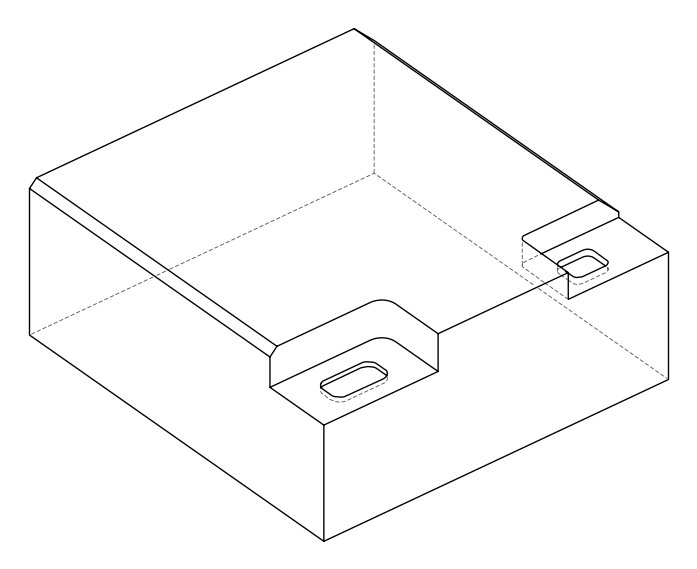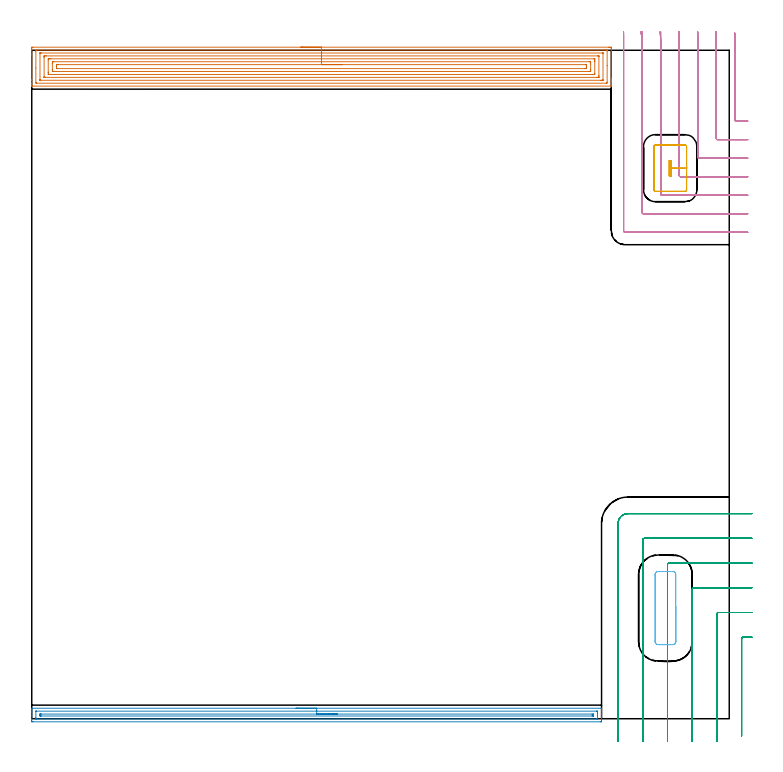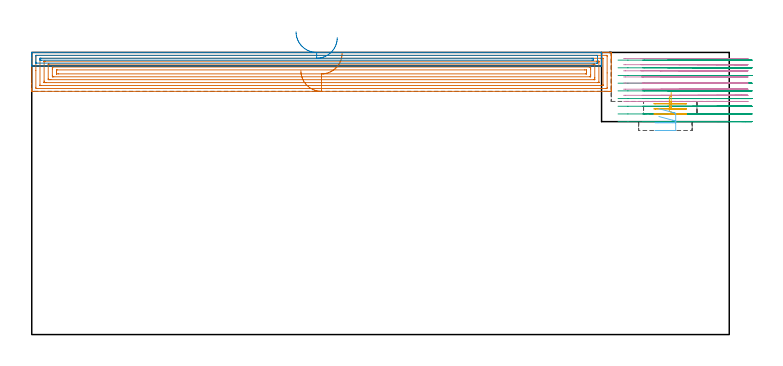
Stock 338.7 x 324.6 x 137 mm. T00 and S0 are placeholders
(PLAN: 6 operations, 4 tool changes, 51.1 min)
(1 AREA_MILL | FG_CHAMFER_SURFACE | UGT0205_001 | 16.08 min | 51641 mm3)
(2 AREA_MILL_1 | FG_CHAMFER_SURFACE_1 | UGT0205_001 | 6.81 min | 6132 mm3)
(3 MILL_CORNER_NOTCH_RECTANGULAR | CORNER_NOTCH_RECTANGULAR | NXT0201_012 | Follow Part, ap 4, ae 75% | 13.8 min | 222892 mm3)
(4 MILL_CORNER_NOTCH_RECTANGULAR_1 | CORNER_NOTCH_RECTANGULAR_1 | NXT0201_011 | Follow Part, ap 3, ae 75% | 12.93 min | 127126 mm3)
(5 MILL_RECTANGULAR_POCKET | POCKET_RECTANGULAR_STRAIGHT | NXT0201_013 | Follow Part, ap 2.5, ae 75% | 0.87 min | 4961 mm3)
(6 MILL_RECTANGULAR_POCKET_1 | POCKET_RECTANGULAR_STRAIGHT_1 | NXT0201_012 | Follow Part, ap 4, ae 75% | 0.58 min | 5446 mm3)
(TOOL UGT0205_001 | Chamfer Mill 20 x 3 x 45 deg. | D20 FL50 Z2)
(TOOL NXT0201_012 | ENDMILL 16mm [2P460-1600-NA 1630] | D16 FL38 Z6)
(TOOL NXT0201_011 | ENDMILL 12mm [2P460-1200-NA 1630] | D12 FL38 Z6)
(TOOL NXT0201_013 | ENDMILL 10mm | D10 FL30 Z4)
(OP 1 AREA_MILL)
G17 G21 G94 G90
T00 M6
G54
G17 G0 G90 X130.7 Y326.1 S1061 M3
G43 Z147. H0
Z128.1
G94 G1 X130.738 Z127.229 F250.
X130.852 Z126.364
X131.041 Z125.512
X131.303 Z124.68
X131.637 Z123.874
X132.04 Z123.1
X132.508 Z122.364
X133.04 Z121.672
X133.629 Z121.029
X134.272 Z120.44
X134.964 Z119.909
X135.7 Z119.44
X136.474 Z119.037
X137.28 Z118.703
X138.112 Z118.441
X138.963 Z118.252
X139.828 Z118.138
X140.7 Z118.1
X280.236
X280.796 Y326.099 Z118.101
X281.351 Y326.094 Z118.104
X281.392 Y326.091 Z118.106
X281.396 Y325.541 Z118.656
X281.4 Y324.94 Z119.258
Y311.028 Z133.167
Y310.426 Z133.768
Y309.851 Z134.346
Y309.537 Z134.659
Y308.962 Z135.234
Y308.648 Z135.547
Y308.02 Z136.18
Y307.595 Z136.605
Y307.24 Z136.951
X281.391 Y307.202 Z136.988
X281.242 Y307.2 Z137.
X0.158
X0.01 Y307.203 Z136.988
X0.007 Y307.238 Z136.953
X0. Y307.595 Z136.604
Y308.02 Z136.18
Y308.648 Z135.547
Y309.851 Z134.346
Y310.426 Z133.768
Y322.429 Z121.768
Y324.652 Z119.545
Y324.94 Z119.257
X0.003 Y325.541 Z118.656
X0.008 Y326.092 Z118.106
X0.049 Y326.094 Z118.104
X0.604 Y326.1 Z118.1
X140.7
Y324.686 Z119.514
X278.978 Y324.685 Z119.515
X279.011 Y324.683 Z119.517
X279.39 Y324.652 Z119.548
X279.399 Y324.266 Z119.934
X279.4 Y317.152 Z127.048
X279.399 Y309.151 Z135.049
X279.39 Y308.648 Z135.552
X279.043 Y308.616 Z135.584
X279.011 Y308.615 Z135.585
X2.422
X2.388 Y308.616 Z135.584
X2.01 Y308.648 Z135.552
X2.001 Y309.034 Z135.166
X2. Y315.954 Z128.246
X2.001 Y324.149 Z120.051
X2.01 Y324.652 Z119.548
X2.356 Y324.684 Z119.516
X2.388 Y324.685 Z119.515
X140.7 Y324.686 Z119.514
Y323.271 Z120.929
X277.227
X277.36 Y323.27 Z120.93
X277.381 Y323.268 Z120.932
X277.387 Y323.266 Z120.934
X277.39 Y323.252 Z120.948
X277.396 Y323.161 Z121.039
X277.399 Y323.046 Z121.154
X277.4 Y322.874 Z121.326
X277.399 Y310.255 Z133.945
X277.393 Y310.082 Z134.118
X277.39 Y310.037 Z134.163
X277.374 Y310.035 Z134.165
X277.326 Y310.032 Z134.168
X277.227 Y310.03 Z134.17
X276.734 Y310.029 Z134.171
X276.334 Y310.028 Z134.172
X4.173 Y310.029 Z134.171
X4.04 Y310.03 Z134.17
X4.019 Y310.032 Z134.168
X4.013 Y310.034 Z134.166
X4.01 Y310.048 Z134.152
X4.004 Y310.139 Z134.061
X4.001 Y310.254 Z133.946
X4. Y310.426 Z133.774
X4.001 Y323.046 Z121.154
X4.004 Y323.161 Z121.039
X4.01 Y323.252 Z120.948
X4.013 Y323.266 Z120.934
X4.019 Y323.268 Z120.932
X4.04 Y323.27 Z120.93
X4.173 Y323.271 Z120.929
X4.666 Y323.272 Z120.928
X140.7 Y323.271 Z120.929
Y321.857 Z122.343
X274.678
X275.337 Y321.855 Z122.345
X275.374 Y321.853 Z122.347
X275.389 Y321.851 Z122.349
X275.391 Y321.833 Z122.367
X275.396 Y321.735 Z122.465
X275.399 Y321.536 Z122.664
X275.4 Y312.204 Z131.996
X275.398 Y311.781 Z132.419
X275.394 Y311.569 Z132.631
X275.39 Y311.464 Z132.736
X275.385 Y311.449 Z132.751
X275.364 Y311.447 Z132.753
X275.312 Y311.445 Z132.755
X274.55 Y311.443 Z132.757
X274.422
X6.722
X6.063 Y311.445 Z132.755
X6.026 Y311.447 Z132.753
X6.011 Y311.449 Z132.751
X6.009 Y311.467 Z132.733
X6.004 Y311.565 Z132.635
X6.001 Y311.764 Z132.436
X6. Y321.096 Z123.104
X6.002 Y321.519 Z122.681
X6.006 Y321.731 Z122.469
X6.01 Y321.836 Z122.364
X6.015 Y321.851 Z122.349
X6.036 Y321.853 Z122.347
X6.088 Y321.855 Z122.345
X6.85 Y321.857 Z122.343
X6.978
X140.7
Y320.443 Z123.757
X273.003
X273.161 Y320.442 Z123.758
X273.287 Y320.439 Z123.761
X273.37 Y320.436 Z123.764
X273.391 Y320.43 Z123.77
X273.392 Y320.417 Z123.783
X273.396 Y320.206 Z123.994
X273.4 Y319.574 Z124.626
Y319.317 Z124.883
X273.399 Y313.351 Z130.849
X273.397 Y313.094 Z131.106
X273.392 Y312.936 Z131.264
X273.389 Y312.864 Z131.336
X273.24 Y312.861 Z131.339
X273.001 Y312.858 Z131.342
X272.765 Y312.857 Z131.343
X272.11
X8.397
X8.239 Y312.858 Z131.342
X8.112 Y312.861 Z131.339
X8.03 Y312.864 Z131.336
X8.009 Y312.87 Z131.33
X8.008 Y312.883 Z131.317
X8.004 Y313.094 Z131.106
X8. Y313.726 Z130.474
Y313.983 Z130.217
Y319.949 Z124.251
X8.003 Y320.206 Z123.994
X8.008 Y320.364 Z123.836
X8.011 Y320.436 Z123.764
X8.16 Y320.439 Z123.761
X8.398 Y320.442 Z123.758
X8.635 Y320.443 Z123.757
X9.29
X140.7
Y319.029 Z125.171
X270.98 Y319.028 Z125.172
X271.272 Y319.027 Z125.173
X271.351 Y319.024 Z125.176
X271.385 Y319.022 Z125.178
X271.39 Y319.006 Z125.194
X271.397 Y318.903 Z125.297
X271.399 Y318.428 Z125.772
X271.4 Y318.01 Z126.19
Y315.343 Z128.857
X271.399 Y314.872 Z129.328
X271.397 Y314.457 Z129.743
X271.39 Y314.315 Z129.885
X271.386 Y314.277 Z129.923
X271.356 Y314.276 Z129.924
X271.282 Y314.274 Z129.926
X270.98 Y314.272 Z129.928
X270.691 Y314.271 Z129.929
X10.419 Y314.272 Z129.928
X10.128 Y314.273 Z129.927
X10.049 Y314.276 Z129.924
X10.015 Y314.278 Z129.922
X10.01 Y314.294 Z129.906
X10.003 Y314.397 Z129.803
X10.001 Y314.872 Z129.328
X10. Y315.29 Z128.91
X10.001 Y318.428 Z125.772
X10.003 Y318.843 Z125.357
X10.01 Y318.985 Z125.215
X10.014 Y319.022 Z125.178
X10.043 Y319.024 Z125.176
X10.118 Y319.026 Z125.174
X10.419 Y319.028 Z125.172
X10.709 Y319.029 Z125.171
X140.7
Y317.615 Z126.585
X269.121 Y317.614 Z126.586
X269.196 Y317.612 Z126.588
X269.271 Y317.609 Z126.591
X269.39 Y317.6 Z126.6
X269.393 Y317.539 Z126.661
X269.398 Y317.338 Z126.862
X269.4 Y316.65 Z127.55
Y316.447 Z127.753
X269.395 Y315.761 Z128.439
X269.392 Y315.711 Z128.489
X269.389 Y315.692 Z128.508
X269.347 Y315.69 Z128.51
X269.27 Y315.686 Z128.514
X269.196
X268.379 Y315.685 Z128.515
X12.279 Y315.686 Z128.514
X12.204 Y315.687 Z128.513
X12.129 Y315.691 Z128.509
X12.01 Y315.7 Z128.5
X12.007 Y315.761 Z128.439
X12.002 Y315.962 Z128.238
X12. Y316.65 Z127.55
Y316.853 Z127.347
X12.005 Y317.539 Z126.661
X12.008 Y317.589 Z126.611
X12.011 Y317.608 Z126.592
X12.053 Y317.61 Z126.59
X12.129 Y317.614 Z126.586
X12.204
X13.021 Y317.615 Z126.585
X140.7
X141.572 Z126.623
X142.436 Z126.737
X143.288 Z126.926
X144.12 Z127.188
X144.926 Z127.522
X145.7 Z127.925
X146.436 Z128.394
X147.128 Z128.925
X147.771 Z129.514
X148.36 Z130.157
X148.891 Z130.85
X149.36 Z131.585
X149.763 Z132.359
X150.097 Z133.165
X150.359 Z133.997
X150.548 Z134.849
X150.662 Z135.714
X150.7 Z136.585
G0 Z147.
M5
M2
(OP 2 AREA_MILL_1)
G17 G21 G94 G90
T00 M6
G54
G17 G0 G90 X128.35 Y5.1 S1061 M3
G43 Z147. H0
G94 G1 X128.388 Z146.128 F250.
X128.502 Z145.263
X128.691 Z144.412
X128.953 Z143.58
X129.287 Z142.774
X129.69 Z142.
X130.158 Z141.264
X130.69 Z140.572
X131.279 Z139.929
X131.922 Z139.339
X132.614 Z138.808
X133.35 Z138.34
X134.124 Z137.937
X134.93 Z137.603
X135.762 Z137.341
X136.613 Z137.152
X137.478 Z137.038
X138.35 Z137.
X276.516
X276.69 Y5.097 Z136.988
X276.693 Y5.031 Z136.923
X276.7 Y4.59 Z136.49
Y4.322 Z136.221
Y3.587 Z135.482
Y2.326 Z134.223
Y0.907 Z132.802
Y0.276 Z132.172
Y-0.617 Z131.279
X276.698 Y-0.88 Z131.016
X276.693 Y-1.491 Z130.406
X276.683 Y-1.494 Z130.404
X276.069 Y-1.5 Z130.4
X0.631
X0.017 Y-1.493 Z130.404
X0.007 Y-1.491 Z130.406
X0. Y-0.88 Z131.016
Y1.8 Z133.695
Y3.22 Z135.116
Y3.587 Z135.482
Y4.322 Z136.222
Y4.59 Z136.49
X0.007 Y5.031 Z136.923
X0.01 Y5.097 Z136.988
X0.184 Y5.1 Z137.
X138.35
Y3.686 Z135.586
X274.28 Y3.685 Z135.585
X274.379
X274.577 Y3.681 Z135.581
X274.691 Y3.677 Z135.577
X274.694 Y3.646 Z135.546
X274.697 Y3.587 Z135.487
X274.7 Y3.168 Z135.068
Y0.013 Z131.913
X274.698 Y-0.039 Z131.861
X274.695 Y-0.065 Z131.835
X274.691 Y-0.073 Z131.827
X274.674 Y-0.079 Z131.821
X274.478 Y-0.084 Z131.816
X274.379 Y-0.085 Z131.815
X2.42 Y-0.086 Z131.814
X2.321 Y-0.085 Z131.815
X2.123 Y-0.081 Z131.819
X2.009 Y-0.077 Z131.823
X2.006 Y-0.046 Z131.854
X2.003 Y0.013 Z131.913
X2. Y0.432 Z132.332
Y3.587 Z135.487
X2.002 Y3.639 Z135.539
X2.005 Y3.665 Z135.565
X2.009 Y3.673 Z135.573
X2.026 Y3.679 Z135.579
X2.222 Y3.684 Z135.584
X2.321 Y3.685 Z135.585
X138.35 Y3.686 Z135.586
Y2.271 Z134.171
X272.02
X272.492 Y2.268 Z134.168
X272.647 Y2.264 Z134.164
X272.69 Y2.253 Z134.153
X272.695 Y2.146 Z134.046
X272.699 Y2.008 Z133.908
X272.7 Y1.8 Z133.7
X272.699 Y1.593 Z133.493
X272.693 Y1.384 Z133.284
X272.688 Y1.335 Z133.235
X272.668 Y1.332 Z133.232
X272.61 Y1.33 Z133.23
X272.492 Y1.329 Z133.229
X272.069 Y1.328 Z133.228
X4.68 Y1.329 Z133.229
X4.208 Y1.332 Z133.232
X4.053 Y1.335 Z133.235
X4.01 Y1.347 Z133.247
X4.004 Y1.454 Z133.354
X4.001 Y1.592 Z133.492
X4. Y1.8 Z133.7
X4.001 Y2.007 Z133.907
X4.007 Y2.216 Z134.116
X4.011 Y2.265 Z134.165
X4.032 Y2.268 Z134.168
X4.09 Y2.27 Z134.17
X4.208 Y2.271 Z134.171
X4.63
X138.35
X139.222 Z134.21
X140.086 Z134.323
X140.938 Z134.512
X141.77 Z134.775
X142.576 Z135.108
X143.35 Z135.511
X144.086 Z135.98
X144.778 Z136.511
X145.421 Z137.1
X146.01 Z137.744
X146.541 Z138.436
X147.01 Z139.171
X147.413 Z139.945
X147.747 Z140.751
X148.009 Z141.583
X148.198 Z142.435
X148.312 Z143.3
X148.35 Z144.171
G0 Z147.
M5
M2
(OP 3 MILL_CORNER_NOTCH_RECTANGULAR)
G17 G21 G94 G90
T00 M6
G54
G17 G0 G90 X349.7 Y39.6 S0 M3
G43 Z147. H1
Z133.267
G94 G1 X346.7 F250.
X345.495 F500.
G3 X344.7 Y38.805 R0.8
G1 Y-5.291
Y-8.291 F250.
G0 Z147.
X349.7 Y51.6
Z133.267
G1 X346.7
X333.495 F500.
G3 X332.7 Y50.805 R0.8
G1 Y-8.
Y-11. F250.
G0 Z147.
X349.7 Y63.6
Z133.267
G1 X346.7
X321.495 F500.
G3 X320.7 Y62.805 R0.8
G1 Y-8.
Y-11. F250.
G0 Z147.
X349.7 Y75.6
Z133.267
G1 X346.7
X309.496 F500.
G3 X308.7 Y74.804 R0.8
G1 Y-8.
Y-11. F250.
G0 Z147.
X349.7 Y87.6
Z133.267
G1 X346.7
X297.496 F500.
G3 X296.7 Y86.804 R0.8
G1 Y-8.
Y-11. F250.
G0 Z147.
X349.7 Y99.6
Z133.267
G1 X346.7
X289.5 F500.
G3 X284.7 Y94.8 R4.8
G1 Y-8.
Y-11. F250.
G0 Z147.
X349.7 Y39.6
Z129.533
G1 X346.7
X345.495 F500.
G3 X344.7 Y38.805 R0.8
G1 Y-5.291
Y-8.291 F250.
G0 Z147.
X349.7 Y51.6
Z129.533
G1 X346.7
X333.495 F500.
G3 X332.7 Y50.805 R0.8
G1 Y-8.
Y-11. F250.
G0 Z147.
X349.7 Y63.6
Z129.533
G1 X346.7
X321.495 F500.
G3 X320.7 Y62.805 R0.8
G1 Y-8.
Y-11. F250.
G0 Z147.
X349.7 Y75.6
Z129.533
G1 X346.7
X309.496 F500.
G3 X308.7 Y74.804 R0.8
G1 Y-8.
Y-11. F250.
G0 Z147.
X349.7 Y87.6
Z129.533
G1 X346.7
X297.496 F500.
G3 X296.7 Y86.804 R0.8
G1 Y-8.
Y-11. F250.
G0 Z147.
X349.7 Y99.6
Z129.533
G1 X346.7
X289.5 F500.
G3 X284.7 Y94.8 R4.8
G1 Y-8.
Y-11. F250.
G0 Z147.
X349.7 Y39.6
Z125.8
G1 X346.7
X345.495 F500.
G3 X344.7 Y38.805 R0.8
G1 Y-5.291
Y-8.291 F250.
G0 Z147.
X349.7 Y51.6
Z125.8
G1 X346.7
X333.495 F500.
G3 X332.7 Y50.805 R0.8
G1 Y-8.
Y-11. F250.
G0 Z147.
X349.7 Y63.6
Z125.8
G1 X346.7
X321.495 F500.
G3 X320.7 Y62.805 R0.8
G1 Y-8.
Y-11. F250.
G0 Z147.
X349.7 Y75.6
Z125.8
G1 X346.7
X309.496 F500.
G3 X308.7 Y74.804 R0.8
G1 Y-8.
Y-11. F250.
G0 Z147.
X349.7 Y87.6
Z125.8
G1 X346.7
X297.496 F500.
G3 X296.7 Y86.804 R0.8
G1 Y-8.
Y-11. F250.
G0 Z147.
X349.7 Y99.6
Z125.8
G1 X346.7
X289.5 F500.
G3 X284.7 Y94.8 R4.8
G1 Y-8.
Y-11. F250.
G0 Z147.
X349.7 Y39.6
Z122.067
G1 X346.7
X345.495 F500.
G3 X344.7 Y38.805 R0.8
G1 Y-5.291
Y-8.291 F250.
G0 Z147.
X349.7 Y51.6
Z122.067
G1 X346.7
X333.495 F500.
G3 X332.7 Y50.805 R0.8
G1 Y-8.
Y-11. F250.
G0 Z147.
X349.7 Y63.6
Z122.067
G1 X346.7
X321.495 F500.
G3 X320.7 Y62.805 R0.8
G1 Y-8.
Y-11. F250.
G0 Z147.
X349.7 Y75.6
Z122.067
G1 X346.7
X309.496 F500.
G3 X308.7 Y74.804 R0.8
G1 Y-8.
Y-11. F250.
G0 Z147.
X349.7 Y87.6
Z122.067
G1 X346.7
X297.496 F500.
G3 X296.7 Y86.804 R0.8
G1 Y-8.
Y-11. F250.
G0 Z147.
X349.7 Y99.6
Z122.067
G1 X346.7
X289.5 F500.
G3 X284.7 Y94.8 R4.8
G1 Y-8.
Y-11. F250.
G0 Z147.
X349.7 Y39.6
Z118.333
G1 X346.7
X345.495 F500.
G3 X344.7 Y38.805 R0.8
G1 Y-5.291
Y-8.291 F250.
G0 Z147.
X349.7 Y51.6
Z118.333
G1 X346.7
X333.495 F500.
G3 X332.7 Y50.805 R0.8
G1 Y-8.
Y-11. F250.
G0 Z147.
X349.7 Y63.6
Z118.333
G1 X346.7
X321.495 F500.
G3 X320.7 Y62.805 R0.8
G1 Y-8.
Y-11. F250.
G0 Z147.
X349.7 Y75.6
Z118.333
G1 X346.7
X309.496 F500.
G3 X308.7 Y74.804 R0.8
G1 Y-8.
Y-11. F250.
G0 Z147.
X349.7 Y87.6
Z118.333
G1 X346.7
X297.496 F500.
G3 X296.7 Y86.804 R0.8
G1 Y-8.
Y-11. F250.
G0 Z147.
X349.7 Y99.6
Z118.333
G1 X346.7
X289.5 F500.
G3 X284.7 Y94.8 R4.8
G1 Y-8.
Y-11. F250.
G0 Z147.
X349.7 Y39.6
Z114.6
G1 X346.7
X345.495 F500.
G3 X344.7 Y38.805 R0.8
G1 Y-5.291
Y-8.291 F250.
G0 Z147.
X349.7 Y51.6
Z114.6
G1 X346.7
X333.495 F500.
G3 X332.7 Y50.805 R0.8
G1 Y-8.
Y-11. F250.
G0 Z147.
X349.7 Y63.6
Z114.6
G1 X346.7
X321.496 F500.
G3 X320.7 Y62.805 R0.8
G1 Y-8.
Y-11. F250.
G0 Z147.
X349.7 Y75.6
Z114.6
G1 X346.7
X309.496 F500.
G3 X308.7 Y74.804 R0.8
G1 Y-8.
Y-11. F250.
G0 Z147.
X349.7 Y87.6
Z114.6
G1 X346.7
X297.496 F500.
G3 X296.7 Y86.804 R0.8
G1 Y-8.
Y-11. F250.
G0 Z147.
X349.7 Y99.6
Z114.6
G1 X346.7
X289.5 F500.
G3 X284.7 Y94.8 R4.8
G1 Y-8.
Y-11. F250.
G0 Z147.
X349.7 Y39.6
Z110.867
G1 X346.7
X345.495 F500.
G3 X344.7 Y38.805 R0.8
G1 Y-5.291
Y-8.291 F250.
G0 Z147.
X349.7 Y51.6
Z110.867
G1 X346.7
X333.495 F500.
G3 X332.7 Y50.805 R0.8
G1 Y-8.
Y-11. F250.
G0 Z147.
X349.7 Y63.6
Z110.867
G1 X346.7
X321.496 F500.
G3 X320.7 Y62.805 R0.8
G1 Y-8.
Y-11. F250.
G0 Z147.
X349.7 Y75.6
Z110.867
G1 X346.7
X309.496 F500.
G3 X308.7 Y74.804 R0.8
G1 Y-8.
Y-11. F250.
G0 Z147.
X349.7 Y87.6
Z110.867
G1 X346.7
X297.496 F500.
G3 X296.7 Y86.804 R0.8
G1 Y-8.
Y-11. F250.
G0 Z147.
X349.7 Y99.6
Z110.867
G1 X346.7
X289.5 F500.
G3 X284.7 Y94.8 R4.8
G1 Y-8.
Y-11. F250.
G0 Z147.
X349.7 Y39.6
Z107.133
G1 X346.7
X345.495 F500.
G3 X344.7 Y38.805 R0.8
G1 Y-5.291
Y-8.291 F250.
G0 Z147.
X349.7 Y51.6
Z107.133
G1 X346.7
X333.495 F500.
G3 X332.7 Y50.805 R0.8
G1 Y-8.
Y-11. F250.
G0 Z147.
X349.7 Y63.6
Z107.133
G1 X346.7
X321.496 F500.
G3 X320.7 Y62.805 R0.8
G1 Y-8.
Y-11. F250.
G0 Z147.
X349.7 Y75.6
Z107.133
G1 X346.7
X309.496 F500.
G3 X308.7 Y74.804 R0.8
G1 Y-8.
Y-11. F250.
G0 Z147.
X349.7 Y87.6
Z107.133
G1 X346.7
X297.496 F500.
G3 X296.7 Y86.804 R0.8
G1 Y-8.
Y-11. F250.
G0 Z147.
X349.7 Y99.6
Z107.133
G1 X346.7
X289.5 F500.
G3 X284.7 Y94.8 R4.8
G1 Y-8.
Y-11. F250.
G0 Z147.
X349.7 Y39.6
Z103.4
G1 X346.7
X345.495 F500.
G3 X344.7 Y38.805 R0.8
G1 Y-5.291
Y-8.291 F250.
G0 Z147.
X349.7 Y51.6
Z103.4
G1 X346.7
X333.495 F500.
G3 X332.7 Y50.805 R0.8
G1 Y-8.
Y-11. F250.
G0 Z147.
X349.7 Y63.6
Z103.4
G1 X346.7
X321.496 F500.
G3 X320.7 Y62.805 R0.8
G1 Y-8.
Y-11. F250.
G0 Z147.
X349.7 Y75.6
Z103.4
G1 X346.7
X309.496 F500.
G3 X308.7 Y74.804 R0.8
G1 Y-8.
Y-11. F250.
G0 Z147.
X349.7 Y87.6
Z103.4
G1 X346.7
X297.496 F500.
G3 X296.7 Y86.804 R0.8
G1 Y-8.
Y-11. F250.
G0 Z147.
X349.7 Y99.6
Z103.4
G1 X346.7
X289.5 F500.
G3 X284.7 Y94.8 R4.8
G1 Y-8.
Y-11. F250.
G0 Z147.
M5
M2
(OP 4 MILL_CORNER_NOTCH_RECTANGULAR_1)
G17 G21 G94 G90
T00 M6
G54
G17 G0 G90 X341.343 Y332.961 S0 M3
G43 Z147. H1
Z134.025
G94 G1 X341.393 Y329.962 F250.
G2 X341.4 Y329.072 R54. F500.
G1 Y290.795
G3 X341.995 Y290.2 R0.6
G1 X344.7
X347.7 F250.
G0 Z147.
X332.272 Y333.598
Z134.025
G1 X332.374 Y330.6
G2 X332.4 Y329.072 R45. F500.
G1 Y281.796
G3 X332.996 Y281.2 R0.6
G1 X344.7
X347.7 F250.
G0 Z147.
X323.24 Y333.597
Z134.025
G1 X323.368 Y330.6
G2 X323.4 Y329.072 R36. F500.
G1 Y272.796
G3 X323.996 Y272.2 R0.6
G1 X344.7
X347.7 F250.
G0 Z147.
X314.187 Y333.595
Z134.025
G1 X314.357 Y330.6
G2 X314.4 Y329.072 R27. F500.
G1 Y263.796
G3 X314.996 Y263.2 R0.6
G1 X344.7
X347.7 F250.
G0 Z147.
X305.08 Y333.589
Z134.025
G1 X305.335 Y330.6
G2 X305.4 Y329.072 R18. F500.
G1 Y254.796
G3 X305.996 Y254.2 R0.6
G1 X344.7
X347.7 F250.
G0 Z147.
X295.76 Y333.556
Z134.025
G1 X296.269 Y330.6
G2 X296.4 Y329.072 R9. F500.
G1 Y245.797
G3 X296.997 Y245.2 R0.6
G1 X344.7
X347.7 F250.
G0 Z147.
X287.4 Y332.072
Z134.025
G1 Y329.072
Y237. F500.
G3 X288.2 Y236.2 R0.8
G1 X344.7
X347.7 F250.
G0 Z147.
X341.343 Y332.961
Z131.05
G1 X341.393 Y329.962
G2 X341.4 Y329.072 R54. F500.
G1 Y290.795
G3 X341.995 Y290.2 R0.6
G1 X344.7
X347.7 F250.
G0 Z147.
X332.272 Y333.598
Z131.05
G1 X332.374 Y330.6
G2 X332.4 Y329.072 R45. F500.
G1 Y281.796
G3 X332.996 Y281.2 R0.6
G1 X344.7
X347.7 F250.
G0 Z147.
X323.24 Y333.597
Z131.05
G1 X323.368 Y330.6
G2 X323.4 Y329.072 R36. F500.
G1 Y272.796
G3 X323.996 Y272.2 R0.6
G1 X344.7
X347.7 F250.
G0 Z147.
X314.187 Y333.595
Z131.05
G1 X314.357 Y330.6
G2 X314.4 Y329.072 R27. F500.
G1 Y263.796
G3 X314.996 Y263.2 R0.6
G1 X344.7
X347.7 F250.
G0 Z147.
X305.08 Y333.589
Z131.05
G1 X305.335 Y330.6
G2 X305.4 Y329.072 R18. F500.
G1 Y254.796
G3 X305.996 Y254.2 R0.6
G1 X344.7
X347.7 F250.
G0 Z147.
X295.76 Y333.556
Z131.05
G1 X296.269 Y330.6
G2 X296.4 Y329.072 R9. F500.
G1 Y245.797
G3 X296.997 Y245.2 R0.6
G1 X344.7
X347.7 F250.
G0 Z147.
X287.4 Y332.072
Z131.05
G1 Y329.072
Y237. F500.
G3 X288.2 Y236.2 R0.8
G1 X344.7
X347.7 F250.
G0 Z147.
X341.343 Y332.961
Z128.075
G1 X341.393 Y329.962
G2 X341.4 Y329.072 R54. F500.
G1 Y290.795
G3 X341.995 Y290.2 R0.6
G1 X344.7
X347.7 F250.
G0 Z147.
X332.272 Y333.598
Z128.075
G1 X332.374 Y330.6
G2 X332.4 Y329.072 R45. F500.
G1 Y281.796
G3 X332.996 Y281.2 R0.6
G1 X344.7
X347.7 F250.
G0 Z147.
X323.24 Y333.597
Z128.075
G1 X323.368 Y330.6
G2 X323.4 Y329.072 R36. F500.
G1 Y272.796
G3 X323.996 Y272.2 R0.6
G1 X344.7
X347.7 F250.
G0 Z147.
X314.187 Y333.595
Z128.075
G1 X314.357 Y330.6
G2 X314.4 Y329.072 R27. F500.
G1 Y263.796
G3 X314.996 Y263.2 R0.6
G1 X344.7
X347.7 F250.
G0 Z147.
X305.08 Y333.589
Z128.075
G1 X305.335 Y330.6
G2 X305.4 Y329.072 R18. F500.
G1 Y254.796
G3 X305.996 Y254.2 R0.6
G1 X344.7
X347.7 F250.
G0 Z147.
X295.76 Y333.556
Z128.075
G1 X296.269 Y330.6
G2 X296.4 Y329.072 R9. F500.
G1 Y245.797
G3 X296.997 Y245.2 R0.6
G1 X344.7
X347.7 F250.
G0 Z147.
X287.4 Y332.072
Z128.075
G1 Y329.072
Y237. F500.
G3 X288.2 Y236.2 R0.8
G1 X344.7
X347.7 F250.
G0 Z147.
X341.4 Y332.958
Z125.1
G1 Y329.958
Y290.795 F500.
G3 X341.995 Y290.2 R0.6
G1 X344.7
X347.7 F250.
G0 Z147.
X332.365 Y333.6
Z125.1
G1 X332.397 Y330.6
G2 X332.4 Y330.11 R45. F500.
G1 Y281.796
G3 X332.996 Y281.2 R0.6
G1 X344.7
X347.7 F250.
G0 Z147.
X323.356 Y333.6
Z125.1
G1 X323.397 Y330.6
G2 X323.4 Y330.11 R36. F500.
G1 Y272.796
G3 X323.996 Y272.2 R0.6
G1 X344.7
X347.7 F250.
G0 Z147.
X314.341 Y333.6
Z125.1
G1 X314.396 Y330.6
G2 X314.4 Y330.11 R27. F500.
G1 Y263.796
G3 X314.996 Y263.2 R0.6
G1 X344.7
X347.7 F250.
G0 Z147.
X305.312 Y333.599
Z125.1
G1 X305.393 Y330.6
G2 X305.4 Y330.11 R18. F500.
G1 Y254.796
G3 X305.996 Y254.2 R0.6
G1 X344.7
X347.7 F250.
G0 Z147.
X296.223 Y333.596
Z125.1
G1 X296.387 Y330.6
G2 X296.4 Y330.11 R9. F500.
G1 Y245.797
G3 X296.997 Y245.2 R0.6
G1 X344.7
X347.7 F250.
G0 Z147.
X287.4 Y333.11
Z125.1
G1 Y330.11
Y237. F500.
G3 X288.2 Y236.2 R0.8
G1 X344.7
X347.7 F250.
G0 Z147.
X341.4 Y332.958
Z122.125
G1 Y329.958
Y290.795 F500.
G3 X341.995 Y290.2 R0.6
G1 X344.7
X347.7 F250.
G0 Z147.
X332.4 Y333.6
Z122.125
G1 Y330.6
Y281.796 F500.
G3 X332.996 Y281.2 R0.6
G1 X344.7
X347.7 F250.
G0 Z147.
X323.4 Y333.6
Z122.125
G1 Y330.6
Y272.796 F500.
G3 X323.996 Y272.2 R0.6
G1 X344.7
X347.7 F250.
G0 Z147.
X314.4 Y333.6
Z122.125
G1 Y330.6
Y263.796 F500.
G3 X314.996 Y263.2 R0.6
G1 X344.7
X347.7 F250.
G0 Z147.
X305.4 Y333.6
Z122.125
G1 Y330.6
Y254.796 F500.
G3 X305.996 Y254.2 R0.6
G1 X344.7
X347.7 F250.
G0 Z147.
X296.4 Y333.6
Z122.125
G1 Y330.6
Y245.797 F500.
G3 X296.997 Y245.2 R0.6
G1 X344.7
X347.7 F250.
G0 Z147.
X287.4 Y333.6
Z122.125
G1 Y330.6
Y237. F500.
G3 X288.2 Y236.2 R0.8
G1 X344.7
X347.7 F250.
G0 Z147.
X341.4 Y332.958
Z119.15
G1 Y329.958
Y290.795 F500.
G3 X341.995 Y290.2 R0.6
G1 X344.7
X347.7 F250.
G0 Z147.
X332.4 Y333.6
Z119.15
G1 Y330.6
Y281.796 F500.
G3 X332.996 Y281.2 R0.6
G1 X344.7
X347.7 F250.
G0 Z147.
X323.4 Y333.6
Z119.15
G1 Y330.6
Y272.796 F500.
G3 X323.996 Y272.2 R0.6
G1 X344.7
X347.7 F250.
G0 Z147.
X314.4 Y333.6
Z119.15
G1 Y330.6
Y263.796 F500.
G3 X314.996 Y263.2 R0.6
G1 X344.7
X347.7 F250.
G0 Z147.
X305.4 Y333.6
Z119.15
G1 Y330.6
Y254.796 F500.
G3 X305.996 Y254.2 R0.6
G1 X344.7
X347.7 F250.
G0 Z147.
X296.4 Y333.6
Z119.15
G1 Y330.6
Y245.797 F500.
G3 X296.997 Y245.2 R0.6
G1 X344.7
X347.7 F250.
G0 Z147.
X287.4 Y333.6
Z119.15
G1 Y330.6
Y237. F500.
G3 X288.2 Y236.2 R0.8
G1 X344.7
X347.7 F250.
G0 Z147.
X341.4 Y332.958
Z116.175
G1 Y329.958
Y290.795 F500.
G3 X341.995 Y290.2 R0.6
G1 X344.7
X347.7 F250.
G0 Z147.
X332.4 Y333.6
Z116.175
G1 Y330.6
Y281.796 F500.
G3 X332.996 Y281.2 R0.6
G1 X344.7
X347.7 F250.
G0 Z147.
X323.4 Y333.6
Z116.175
G1 Y330.6
Y272.796 F500.
G3 X323.996 Y272.2 R0.6
G1 X344.7
X347.7 F250.
G0 Z147.
X314.4 Y333.6
Z116.175
G1 Y330.6
Y263.796 F500.
G3 X314.996 Y263.2 R0.6
G1 X344.7
X347.7 F250.
G0 Z147.
X305.4 Y333.6
Z116.175
G1 Y330.6
Y254.796 F500.
G3 X305.996 Y254.2 R0.6
G1 X344.7
X347.7 F250.
G0 Z147.
X296.4 Y333.6
Z116.175
G1 Y330.6
Y245.797 F500.
G3 X296.997 Y245.2 R0.6
G1 X344.7
X347.7 F250.
G0 Z147.
X287.4 Y333.6
Z116.175
G1 Y330.6
Y237. F500.
G3 X288.2 Y236.2 R0.8
G1 X344.7
X347.7 F250.
G0 Z147.
X341.4 Y332.958
Z113.2
G1 Y329.958
Y290.795 F500.
G3 X341.995 Y290.2 R0.6
G1 X344.7
X347.7 F250.
G0 Z147.
X332.4 Y333.6
Z113.2
G1 Y330.6
Y281.796 F500.
G3 X332.996 Y281.2 R0.6
G1 X344.7
X347.7 F250.
G0 Z147.
X323.4 Y333.6
Z113.2
G1 Y330.6
Y272.796 F500.
G3 X323.996 Y272.2 R0.6
G1 X344.7
X347.7 F250.
G0 Z147.
X314.4 Y333.6
Z113.2
G1 Y330.6
Y263.796 F500.
G3 X314.996 Y263.2 R0.6
G1 X344.7
X347.7 F250.
G0 Z147.
X305.4 Y333.6
Z113.2
G1 Y330.6
Y254.796 F500.
G3 X305.996 Y254.2 R0.6
G1 X344.7
X347.7 F250.
G0 Z147.
X296.4 Y333.6
Z113.2
G1 Y330.6
Y245.797 F500.
G3 X296.997 Y245.2 R0.6
G1 X344.7
X347.7 F250.
G0 Z147.
X287.4 Y333.6
Z113.2
G1 Y330.6
Y237. F500.
G3 X288.2 Y236.2 R0.8
G1 X344.7
X347.7 F250.
G0 Z147.
M5
M2
(OP 5 MILL_RECTANGULAR_POCKET)
G17 G21 G94 G90
T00 M6
G54
G17 G0 G90 X310.5 Y263.655 S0 M3
G43 Z147. H0
Z117.575
G94 G1 Y271.1 Z115.58 F250.
X309.6 Z115.339
Y263.6 Z113.329
X310.5 Z113.088
Y267.35 Z112.083
Y271.1 F500.
X309.6
Y263.6
X310.5
Y267.35
X318.
Y277.9
G3 X317.3 Y278.6 R0.7
G1 X302.8
G3 X302.1 Y277.9 R0.7
G1 Y256.8
G3 X302.8 Y256.1 R0.7
G1 X317.3
G3 X318. Y256.8 R0.7
G1 Y267.35
Y268.35
G0 X310.5 Y263.655 Z115.083
G1 Y271.1 Z113.088 F250.
X309.6 Z112.847
Y263.6 Z110.838
X310.5 Z110.596
Y267.35 Z109.592
Y271.1 F500.
X309.6
Y263.6
X310.5
Y267.35
X318.
Y277.9
G3 X317.3 Y278.6 R0.7
G1 X302.8
G3 X302.1 Y277.9 R0.7
G1 Y256.8
G3 X302.8 Y256.1 R0.7
G1 X317.3
G3 X318. Y256.8 R0.7
G1 Y267.35
Y268.35
G0 X310.5 Y263.655 Z112.592
G1 Y271.1 Z110.597 F250.
X309.6 Z110.356
Y263.6 Z108.346
X310.5 Z108.105
Y267.35 Z107.1
Y271.1 F500.
X309.6
Y263.6
X310.5
Y267.35
X318.
Y277.9
G3 X317.3 Y278.6 R0.7
G1 X302.8
G3 X302.1 Y277.9 R0.7
G1 Y256.8
G3 X302.8 Y256.1 R0.7
G1 X317.3
G3 X318. Y256.8 R0.7
G1 Y267.35
Y268.35
G0 Z147.
M5
M2
(OP 6 MILL_RECTANGULAR_POCKET_1)
G17 G21 G94 G90
T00 M6
G54
G17 G0 G90 X304.512 Y36. S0 M3
G43 Z147. H1
Z109.68
G94 G1 X311.3 Z107.861 F250.
X311.418 Z107.829
X311.739 Y36.065 Z107.742
X312.036 Y36.203 Z107.654
X312.293 Y36.407 Z107.566
X312.497 Y36.664 Z107.478
X312.635 Y36.961 Z107.39
X312.7 Y37.282 Z107.303
Y37.4 Z107.271
Y53.75 Z102.89
Y70.1 F500.
G3 X311.3 Y71.5 R1.4
G1 X304.1
G3 X302.7 Y70.1 R1.4
G1 Y37.4
G3 X304.1 Y36. R1.4
G1 X311.3
G3 X312.7 Y37.4 R1.4
G1 Y53.75
Y54.75
G0 X304.512 Y36. Z105.89
G1 X311.3 Z104.071 F250.
X311.418 Z104.039
X311.739 Y36.065 Z103.952
X312.036 Y36.203 Z103.864
X312.293 Y36.407 Z103.776
X312.497 Y36.664 Z103.688
X312.635 Y36.961 Z103.6
X312.7 Y37.282 Z103.513
Y37.4 Z103.481
Y53.75 Z99.1
Y70.1 F500.
G3 X311.3 Y71.5 R1.4
G1 X304.1
G3 X302.7 Y70.1 R1.4
G1 Y37.4
G3 X304.1 Y36. R1.4
G1 X311.3
G3 X312.7 Y37.4 R1.4
G1 Y53.75
Y54.75
G0 Z147.
M5
M2
